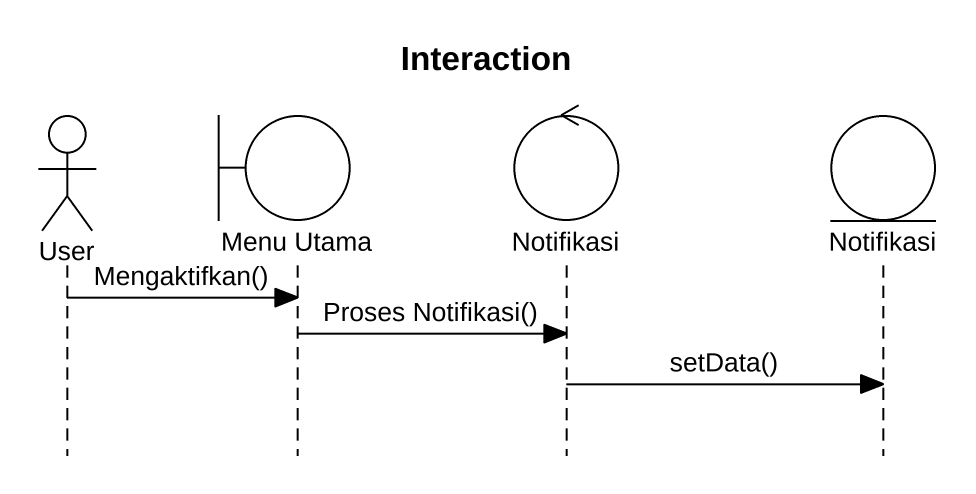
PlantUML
@startuml
title Interaction
hide footbox
actor User
boundary "Menu Utama" as Menu_Utama
control Notifikasi
entity "Notifikasi" as Notifikasi_2

User -> Menu_Utama : Mengaktifkan()
Menu_Utama -> Notifikasi : Proses Notifikasi()
Notifikasi -> Notifikasi_2 : setData()
@enduml
